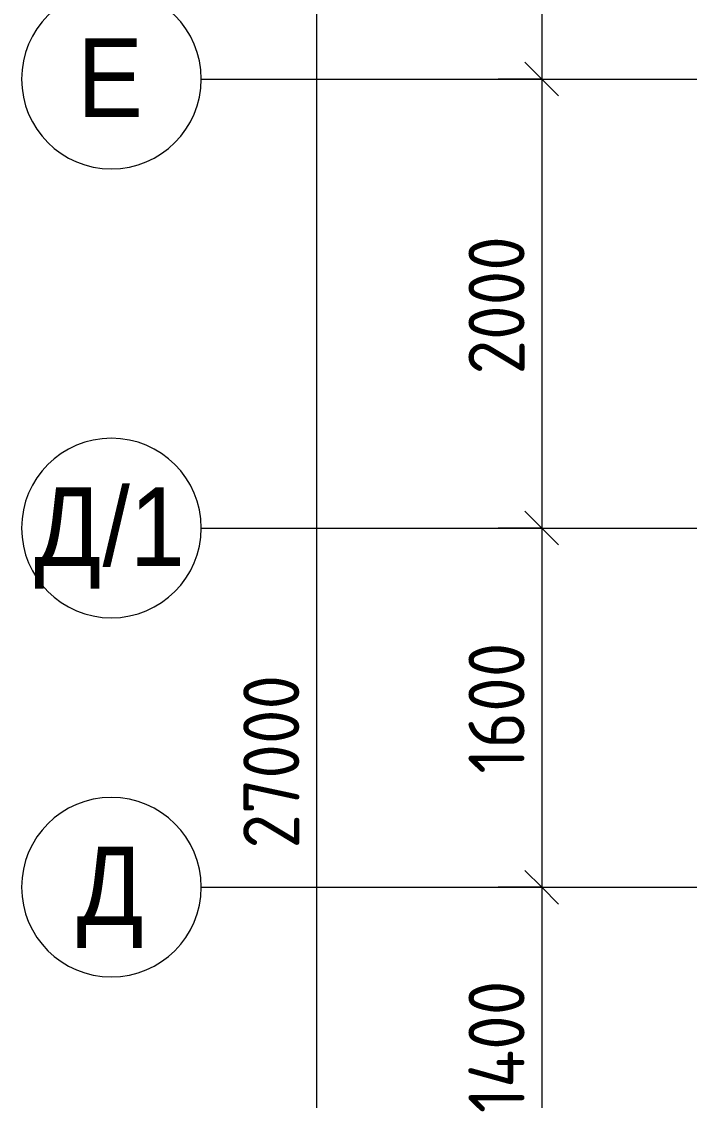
# Model space of a CAD drawing. Header units: millimetres. Extents: x 81494 to 296443, y -8553 to 29000.
# Drawn here: x 81494 to 84469, y 12450 to 17256 of the extents above; entities that cross this region are included whole.
import ezdxf

# ---------------------------------------------------------------- set-up
doc = ezdxf.new("R2010")
doc.units = ezdxf.units.MM
for name, color, linetype, lineweight in [('A-ANNO-DIMS', 7, 'Continuous', 9), ('A-ANNO-DIMS-100', 7, 'Continuous', 9), ('Оси', 7, 'Continuous', 9), ('Оси-1', 7, 'Continuous', 20)]:
    doc.layers.add(name, color=color, linetype=linetype, lineweight=lineweight)
doc.styles.add('Arial', font='arial.ttf', dxfattribs={"width": 0.9, "height": 350})
doc.styles.add('ISOCPEUR', font='isocpeur.ttf', dxfattribs={"width": 0.9, "height": 250})
doc.dimstyles.new('ISO-2_5_0_9К_БОЛЬШОЙ_1', dxfattribs={"dimscale": 304.8, "dimtxt": 248.995294, "dimasz": 0.492126, "dimexe": 0.393701, "dimexo": 0.984252, "dimgap": 0, "dimtad": 1, "dimdec": 0, "dimrnd": 10, "dimzin": 0, "dimdsep": 46, "dimtxsty": 'ISOCPEUR', "dimblk1": 'OBLIQUE', "dimblk2": 'OBLIQUE', "dimsah": 1, "dimcen": 0.09, "dimdle": 0.393701, "dimazin": 0, "dimtfac": 1, "dimtdec": 4, "dimtix": 1, "dimtmove": 0, "dimatfit": 3, "dimfxl": 1, "dimtvp": 1, "dimtolj": 1, "dimtzin": 0, "dimarcsym": 2})
doc.dimstyles.new('ISO-2_5_0_9К_БОЛЬШОЙ_2', dxfattribs={"dimscale": 304.8, "dimtxt": 248.995294, "dimasz": 0.492126, "dimexe": 0.393701, "dimexo": 0.984252, "dimgap": 0, "dimtad": 1, "dimdec": 0, "dimrnd": 10, "dimzin": 0, "dimdsep": 46, "dimtxsty": 'ISOCPEUR', "dimblk1": 'OBLIQUE', "dimblk2": 'OBLIQUE', "dimsah": 1, "dimcen": 0.09, "dimdle": 0.393701, "dimazin": 0, "dimtfac": 1, "dimtdec": 4, "dimtix": 1, "dimtmove": 2, "dimatfit": 3, "dimfxl": 1, "dimtvp": 1, "dimtolj": 1, "dimtzin": 0, "dimarcsym": 2})

# ---------------------------------------------------------------- blocks, each defined once
blk = doc.blocks.new('Ось сетки - D8-29747960-План расстановки мебели и оборудования 1 этажа в осях 23_1-33')
at = {"layer": 'Оси-1'}
for start, end in [(360, 180), (180, 360)]:
    blk.add_arc((0, 0), 4, start, end, dxfattribs=at)
blk = doc.blocks.new('DIMBLOCK16-План расстановки мебели и оборудования 1 этажа в осях 23_1-33')
at = {"layer": 'A-ANNO-DIMS-100', "lineweight": 20}
for p, q in [((83811.3, 18150), (83736.3, 18225)), ((83811.3, 18150), (83886.3, 18075)), ((83811.3, 17000), (83736.3, 17075)), ((83811.3, 17000), (83886.3, 16925))]:
    blk.add_line(p, q, dxfattribs=at)
at = {"layer": 'A-ANNO-DIMS-100'}
for p, q in [((83617.3, 18150), (83931.3, 18150)), ((83811.3, 18150), (83617.3, 18150)), ((83811.3, 18150), (83811.3, 17000)), ((83617.3, 17000), (83931.3, 17000)), ((83811.3, 17000), (83617.3, 17000))]:
    blk.add_line(p, q, dxfattribs=at)
at = {"layer": 'A-ANNO-DIMS-100', "color": 0, "insert": (83484.6, 17302.1), "char_height": 250, "width": 655.049, "attachment_point": 1, "rotation": 90, "line_spacing_factor": 1.149209, "style": 'ISOCPEUR'}
blk.add_mtext('1150', dxfattribs=at)
blk = doc.blocks.new('_Oblique')
at = {"color": 0, "linetype": 'ByBlock', "lineweight": -2}
blk.add_line((-0.5, -0.5), (0.5, 0.5), dxfattribs=at)
blk = doc.blocks.new('DIMBLOCK17-План расстановки мебели и оборудования 1 этажа в осях 23_1-33')
at = {"layer": 'A-ANNO-DIMS-100', "lineweight": 20}
for p, q in [((83811.3, 17000), (83736.3, 17075)), ((83811.3, 17000), (83886.3, 16925)), ((83811.3, 15000), (83736.3, 15075)), ((83811.3, 15000), (83886.3, 14925))]:
    blk.add_line(p, q, dxfattribs=at)
at = {"layer": 'A-ANNO-DIMS-100'}
for p, q in [((83617.3, 17000), (83931.3, 17000)), ((83811.3, 17000), (83617.3, 17000)), ((83811.3, 17000), (83811.3, 15000)), ((83617.3, 15000), (83931.3, 15000)), ((83811.3, 15000), (83617.3, 15000))]:
    blk.add_line(p, q, dxfattribs=at)
at = {"layer": 'A-ANNO-DIMS-100', "color": 0, "insert": (83484.6, 15684), "char_height": 250, "width": 758.478, "attachment_point": 1, "rotation": 90, "line_spacing_factor": 1.149209, "style": 'ISOCPEUR'}
blk.add_mtext('2000', dxfattribs=at)
blk = doc.blocks.new('DIMBLOCK18-План расстановки мебели и оборудования 1 этажа в осях 23_1-33')
at = {"layer": 'A-ANNO-DIMS-100', "lineweight": 20}
for p, q in [((83811.3, 15000), (83736.3, 15075)), ((83811.3, 15000), (83886.3, 14925)), ((83811.3, 13400), (83736.3, 13475)), ((83811.3, 13400), (83886.3, 13325))]:
    blk.add_line(p, q, dxfattribs=at)
at = {"layer": 'A-ANNO-DIMS-100'}
for p, q in [((83617.3, 15000), (83931.3, 15000)), ((83811.3, 15000), (83617.3, 15000)), ((83811.3, 15000), (83811.3, 13400)), ((83617.3, 13400), (83931.3, 13400)), ((83811.3, 13400), (83617.3, 13400))]:
    blk.add_line(p, q, dxfattribs=at)
at = {"layer": 'A-ANNO-DIMS-100', "color": 0, "insert": (83484.6, 13905.5), "char_height": 250, "width": 706.764, "attachment_point": 1, "rotation": 90, "line_spacing_factor": 1.149209, "style": 'ISOCPEUR'}
blk.add_mtext('1600', dxfattribs=at)
blk = doc.blocks.new('DIMBLOCK19-План расстановки мебели и оборудования 1 этажа в осях 23_1-33')
at = {"layer": 'A-ANNO-DIMS-100', "lineweight": 20}
for p, q in [((83811.3, 13400), (83736.3, 13475)), ((83811.3, 13400), (83886.3, 13325)), ((83811.3, 12000), (83736.3, 12075)), ((83811.3, 12000), (83886.3, 11925))]:
    blk.add_line(p, q, dxfattribs=at)
at = {"layer": 'A-ANNO-DIMS-100'}
for p, q in [((83617.3, 13400), (83931.3, 13400)), ((83811.3, 13400), (83617.3, 13400)), ((83811.3, 13400), (83811.3, 12000)), ((83617.3, 12000), (83931.3, 12000)), ((83811.3, 12000), (83617.3, 12000))]:
    blk.add_line(p, q, dxfattribs=at)
at = {"layer": 'A-ANNO-DIMS-100', "color": 0, "insert": (83484.6, 12393.5), "char_height": 250, "width": 735.494, "attachment_point": 1, "rotation": 90, "line_spacing_factor": 1.149209, "style": 'ISOCPEUR'}
blk.add_mtext('1400', dxfattribs=at)
blk = doc.blocks.new('DIMBLOCK25-План расстановки мебели и оборудования 1 этажа в осях 23_1-33')
at = {"layer": 'A-ANNO-DIMS-100'}
for p, q in [((82807.8, 27120), (82807.8, -120)), ((82613.9, 27000), (82927.8, 27000)), ((82807.8, 27000), (82613.9, 27000)), ((82613.9, 0), (82927.8, 0)), ((82807.8, 0), (82613.9, 0))]:
    blk.add_line(p, q, dxfattribs=at)
at = {"layer": 'A-ANNO-DIMS-100', "lineweight": 20}
for p, q in [((82807.8, 27000), (82732.8, 27075)), ((82807.8, 27000), (82882.8, 26925)), ((82807.8, 0), (82732.8, 75)), ((82807.8, 0), (82882.8, -75))]:
    blk.add_line(p, q, dxfattribs=at)
at = {"layer": 'A-ANNO-DIMS-100', "color": 0, "insert": (82481.2, 13572), "char_height": 250, "width": 948.097, "attachment_point": 1, "rotation": 90, "line_spacing_factor": 1.149209, "style": 'ISOCPEUR'}
blk.add_mtext('27000', dxfattribs=at)

msp = doc.modelspace()

# ---------------------------------------------------------------- linework, layer by layer
at = {"layer": 'Оси'}
for p, q in [((82293.9, 17000), (84793.9, 17000)), ((82293.9, 15000), (84793.9, 15000)), ((82293.9, 13400), (84793.9, 13400))]:
    msp.add_line(p, q, dxfattribs=at)

# ---------------------------------------------------------------- block references
at = {"layer": 'Оси-1', "xscale": 99.99999999999993, "yscale": 99.99999999999993, "zscale": 99.99999999999993, "rotation": 269.9999999999994}
for p in [(81893.9, 17000), (81893.9, 15000), (81893.9, 13400)]:
    msp.add_blockref('Ось сетки - D8-29747960-План расстановки мебели и оборудования 1 этажа в осях 23_1-33', p, dxfattribs=at)

# ---------------------------------------------------------------- texts
at = {"layer": 'Оси', "char_height": 350, "attachment_point": 1, "style": 'Arial'}
for s, insert, width in [('\\fArial|b0|i0|c204|p34|;\\W.9;Е', (81741.1, 17181), 360.759), ('/1', (81854.3, 15181), 454.557), ('\\fArial|b0|i0|c204|p34|;\\W.9;Д', (81550.7, 15181), 367.975), ('\\fArial|b0|i0|c204|p34|;\\W.9;Д', (81738.4, 13581), 367.975)]:
    msp.add_mtext(s, dxfattribs=dict(at, insert=insert, width=width))

# ---------------------------------------------------------------- dimensions: what is measured, and where the dimension line sits
at = {"layer": 'A-ANNO-DIMS'}
dim = msp.add_linear_dim(base=(82807.8, 0), p1=(82913.9, 27000), p2=(82913.9, 0), angle=90, dimstyle='ISO-2_5_0_9К_БОЛЬШОЙ_2', override={"dimpost": '<>', "dimfxl": 26999.999823}, dxfattribs=at)
dim.commit()
dim.dimension.update_dxf_attribs({"geometry": 'DIMBLOCK25-План расстановки мебели и оборудования 1 этажа в осях 23_1-33', "text_midpoint": (82647.9, 14046), "dimtype": 160, "text_rotation": 90})
for base, p1, p2, override, picture, middle in [((83811.3, 17000), (83917.3, 18150), (83917.3, 17000), {"dimpost": '<>', "dimfxl": 1150}, 'DIMBLOCK16-План расстановки мебели и оборудования 1 этажа в осях 23_1-33', (83686.3, 17575)), ((83811.3, 15000), (83917.3, 17000), (83917.3, 15000), {"dimpost": '<>', "dimfxl": 2000.000075}, 'DIMBLOCK17-План расстановки мебели и оборудования 1 этажа в осях 23_1-33', (83686.3, 16000)), ((83811.3, 13400), (83917.3, 15000), (83917.3, 13400), {"dimpost": '<>', "dimfxl": 1600}, 'DIMBLOCK18-План расстановки мебели и оборудования 1 этажа в осях 23_1-33', (83686.3, 14200)), ((83811.3, 12000), (83917.3, 13400), (83917.3, 12000), {"dimpost": '<>', "dimfxl": 1399.999995}, 'DIMBLOCK19-План расстановки мебели и оборудования 1 этажа в осях 23_1-33', (83686.3, 12700))]:
    dim = msp.add_linear_dim(base=base, p1=p1, p2=p2, angle=90, dimstyle='ISO-2_5_0_9К_БОЛЬШОЙ_1', override=override, dxfattribs=at)
    dim.commit()
    dim.dimension.update_dxf_attribs({"geometry": picture, "text_midpoint": middle})

doc.saveas('drawing.dxf')
